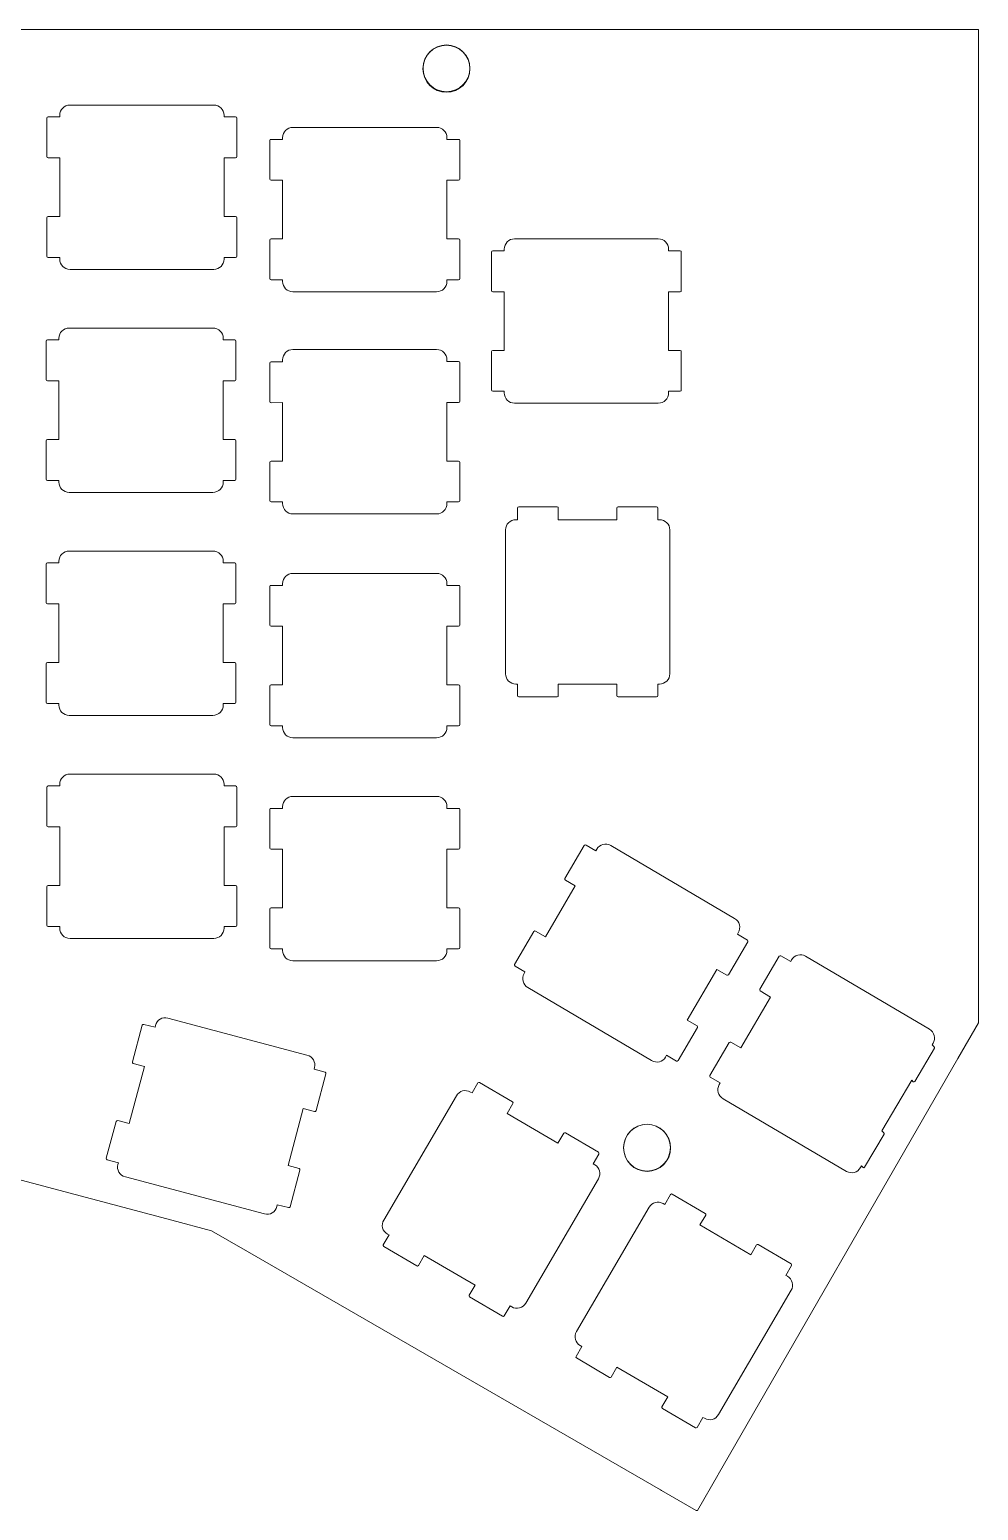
# Model space of a CAD drawing. Header units: millimetres. Extents: x -194 to 290, y 0 to 127.
# Drawn here: x -113 to -31.9, y 0.2 to 126.7 of the extents above; entities that cross this region are included whole.
import ezdxf

# ---------------------------------------------------------------- set-up
doc = ezdxf.new("R2010")
doc.units = ezdxf.units.MM
doc.header["$MEASUREMENT"] = 0
doc.layers.add('holes', color=7, linetype='Continuous')
doc.layers.add('Layer 1', color=7, linetype='Continuous')

# ---------------------------------------------------------------- blocks, each defined once
blk = doc.blocks.new('block 5')
at = {"layer": 'Layer 1', "color": 7, "lineweight": 9, "true_color": 0xffffff}
blk.add_open_spline([(-191.75, 39.81), (-191.75, 39.82), (-191.75, 39.82), (-191.75, 39.82), (-191.75, 39.82), (-194.08, 42.15), (-194.08, 42.15), (-194.08, 42.15), (-194.08, 121.65), (-194.08, 121.65), (-194.08, 121.65), (-193.86, 121.87), (-193.86, 121.87), (-193.86, 121.87), (-191.58, 124.15), (-191.58, 124.15), (-191.58, 124.15), (-189, 126.73), (-189, 126.73), (-189, 126.73), (-31.9, 126.73), (-31.9, 126.73), (-31.9, 126.73), (-31.9, 41.9), (-31.9, 41.9), (-31.9, 41.9), (-33.66, 38.84), (-33.66, 38.84), (-33.66, 38.84), (-54.14, 3.3), (-54.14, 3.3), (-54.14, 3.3), (-54.17, 3.24), (-54.17, 3.24), (-54.17, 3.24), (-55.9, 0.24), (-55.9, 0.24), (-55.9, 0.24), (-56.03, 0.24), (-56.03, 0.24), (-56.03, 0.24), (-58.98, 1.94), (-58.98, 1.94), (-58.98, 1.94), (-59.08, 2), (-59.08, 2), (-59.08, 2), (-94.37, 22.35), (-94.37, 22.35), (-94.37, 22.35), (-97.43, 24.12), (-97.43, 24.12), (-97.43, 24.12), (-100.84, 25.02), (-100.84, 25.02), (-100.84, 25.02), (-115.99, 29.05), (-115.99, 29.05), (-115.99, 29.05), (-119.4, 29.96), (-119.4, 29.96), (-119.4, 29.96), (-129.56, 29.96), (-129.56, 29.96), (-129.56, 29.96), (-129.61, 29.91), (-129.61, 29.91), (-129.61, 29.91), (-132.06, 27.46), (-132.06, 27.46), (-132.06, 27.46), (-132.1, 27.42), (-132.1, 27.42), (-132.1, 27.42), (-146.83, 27.42), (-146.83, 27.42), (-146.83, 27.42), (-148.66, 25.59), (-148.66, 25.59), (-148.66, 25.59), (-149.33, 24.92), (-149.33, 24.92), (-149.33, 24.92), (-151.15, 23.1), (-151.15, 23.1), (-151.15, 23.1), (-189.25, 23.1), (-189.25, 23.1), (-189.25, 23.1), (-189.25, 37.32), (-189.25, 37.32), (-189.25, 37.32), (-191.75, 39.82), (-191.75, 39.82)], degree=3, knots=[0, 0, 0, 0, 1, 1, 1, 2, 2, 2, 3, 3, 3, 4, 4, 4, 5, 5, 5, 6, 6, 6, 7, 7, 7, 8, 8, 8, 9, 9, 9, 10, 10, 10, 11, 11, 11, 12, 12, 12, 13, 13, 13, 14, 14, 14, 15, 15, 15, 16, 16, 16, 17, 17, 17, 18, 18, 18, 19, 19, 19, 20, 20, 20, 21, 21, 21, 22, 22, 22, 23, 23, 23, 24, 24, 24, 25, 25, 25, 26, 26, 26, 27, 27, 27, 28, 28, 28, 29, 29, 29, 30, 30, 30, 31, 31, 31, 31], dxfattribs=at)
blk = doc.blocks.new('block 2')
at = {"layer": 'Layer 1'}
blk.add_blockref('block 5', (0, 0), dxfattribs=at)
blk = doc.blocks.new('block 36')
at = {"layer": 'holes', "color": 7, "lineweight": 9, "true_color": 0xffffff}
blk.add_open_spline([(-60.22, 33.23), (-59.11, 33.23), (-58.22, 32.33), (-58.22, 31.23), (-58.22, 30.12), (-59.11, 29.23), (-60.22, 29.23), (-61.32, 29.23), (-62.22, 30.12), (-62.22, 31.23), (-62.22, 32.33), (-61.32, 33.23), (-60.22, 33.23)], degree=3, knots=[0, 0, 0, 0, 1, 1, 1, 2, 2, 2, 3, 3, 3, 4, 4, 4, 4], dxfattribs=at)
blk = doc.blocks.new('block 39')
at = {"layer": 'holes', "color": 7, "lineweight": 9, "true_color": 0xffffff}
blk.add_open_spline([(-77.36, 125.43), (-76.26, 125.43), (-75.36, 124.54), (-75.36, 123.43), (-75.36, 122.33), (-76.26, 121.43), (-77.36, 121.43), (-78.47, 121.43), (-79.36, 122.33), (-79.36, 123.43), (-79.36, 124.54), (-78.47, 125.43), (-77.36, 125.43)], degree=3, knots=[0, 0, 0, 0, 1, 1, 1, 2, 2, 2, 3, 3, 3, 4, 4, 4, 4], dxfattribs=at)
blk = doc.blocks.new('block 35')
at = {"layer": 'holes'}
for name in ['block 39', 'block 36']:
    blk.add_blockref(name, (0, 0), dxfattribs=at)
blk = doc.blocks.new('block 50')
at = {"layer": 'holes', "color": 7, "lineweight": 9, "true_color": 0xffffff}
blk.add_open_spline([(-60.21, 29.2), (-61.32, 29.2), (-62.22, 30.1), (-62.22, 31.21), (-62.22, 32.32), (-61.32, 33.22), (-60.21, 33.22), (-59.1, 33.22), (-58.2, 32.32), (-58.2, 31.21), (-58.2, 30.1), (-59.1, 29.2), (-60.21, 29.2)], degree=3, knots=[0, 0, 0, 0, 1, 1, 1, 2, 2, 2, 3, 3, 3, 4, 4, 4, 4], dxfattribs=at)
blk = doc.blocks.new('block 53')
at = {"layer": 'holes', "color": 7, "lineweight": 9, "true_color": 0xffffff}
blk.add_open_spline([(-77.36, 121.38), (-78.47, 121.38), (-79.37, 122.28), (-79.37, 123.39), (-79.37, 124.5), (-78.47, 125.4), (-77.36, 125.4), (-76.25, 125.4), (-75.35, 124.5), (-75.35, 123.39), (-75.35, 122.28), (-76.25, 121.38), (-77.36, 121.38)], degree=3, knots=[0, 0, 0, 0, 1, 1, 1, 2, 2, 2, 3, 3, 3, 4, 4, 4, 4], dxfattribs=at)
blk = doc.blocks.new('block 49')
at = {"layer": 'holes', "color": 7, "lineweight": 9, "true_color": 0xffffff}
for points, knots in [([(-110.41, 115.77), (-110.41, 115.77), (-110.41, 110.76), (-110.41, 110.76), (-110.41, 110.76), (-111.4, 110.76), (-111.4, 110.76), (-111.47, 110.76), (-111.51, 110.73), (-111.51, 110.66), (-111.51, 110.66), (-111.51, 107.38), (-111.51, 107.38), (-111.51, 107.31), (-111.47, 107.27), (-111.4, 107.27), (-111.4, 107.27), (-110.41, 107.27), (-110.41, 107.27), (-110.41, 107.27), (-110.41, 107.13), (-110.41, 107.13), (-110.41, 106.64), (-110.03, 106.25), (-109.53, 106.25), (-109.53, 106.25), (-97.25, 106.25), (-97.25, 106.25), (-96.76, 106.25), (-96.37, 106.64), (-96.37, 107.13), (-96.37, 107.13), (-96.37, 107.27), (-96.37, 107.27), (-96.37, 107.27), (-95.39, 107.27), (-95.39, 107.27), (-95.31, 107.27), (-95.28, 107.31), (-95.28, 107.38), (-95.28, 107.38), (-95.28, 110.66), (-95.28, 110.66), (-95.28, 110.73), (-95.31, 110.76), (-95.39, 110.76), (-95.39, 110.76), (-96.37, 110.76), (-96.37, 110.76), (-96.37, 110.76), (-96.37, 115.77), (-96.37, 115.77), (-96.37, 115.77), (-95.39, 115.77), (-95.39, 115.77), (-95.31, 115.77), (-95.28, 115.81), (-95.28, 115.88), (-95.28, 115.88), (-95.28, 119.16), (-95.28, 119.16), (-95.28, 119.23), (-95.31, 119.27), (-95.39, 119.27), (-95.39, 119.27), (-96.37, 119.27), (-96.37, 119.27), (-96.37, 119.27), (-96.37, 119.41), (-96.37, 119.41), (-96.37, 119.9), (-96.76, 120.29), (-97.25, 120.29), (-97.25, 120.29), (-109.53, 120.29), (-109.53, 120.29), (-110.03, 120.29), (-110.41, 119.9), (-110.41, 119.41), (-110.41, 119.41), (-110.41, 119.27), (-110.41, 119.27), (-110.41, 119.27), (-111.4, 119.27), (-111.4, 119.27), (-111.47, 119.27), (-111.51, 119.23), (-111.51, 119.16), (-111.51, 119.16), (-111.51, 115.88), (-111.51, 115.88), (-111.51, 115.81), (-111.47, 115.77), (-111.4, 115.77), (-111.4, 115.77), (-110.41, 115.77), (-110.41, 115.77)], [0, 0, 0, 0, 1, 1, 1, 2, 2, 2, 3, 3, 3, 4, 4, 4, 5, 5, 5, 6, 6, 6, 7, 7, 7, 8, 8, 8, 9, 9, 9, 10, 10, 10, 11, 11, 11, 12, 12, 12, 13, 13, 13, 14, 14, 14, 15, 15, 15, 16, 16, 16, 17, 17, 17, 18, 18, 18, 19, 19, 19, 20, 20, 20, 21, 21, 21, 22, 22, 22, 23, 23, 23, 24, 24, 24, 25, 25, 25, 26, 26, 26, 27, 27, 27, 28, 28, 28, 29, 29, 29, 30, 30, 30, 31, 31, 31, 32, 32, 32, 32]), ([(-91.36, 113.87), (-91.36, 113.87), (-91.36, 108.86), (-91.36, 108.86), (-91.36, 108.86), (-92.35, 108.86), (-92.35, 108.86), (-92.42, 108.86), (-92.46, 108.82), (-92.46, 108.75), (-92.46, 108.75), (-92.46, 105.47), (-92.46, 105.47), (-92.46, 105.4), (-92.42, 105.37), (-92.35, 105.37), (-92.35, 105.37), (-91.36, 105.37), (-91.36, 105.37), (-91.36, 105.37), (-91.36, 105.23), (-91.36, 105.23), (-91.36, 104.73), (-90.98, 104.34), (-90.48, 104.34), (-90.48, 104.34), (-78.2, 104.34), (-78.2, 104.34), (-77.71, 104.34), (-77.32, 104.73), (-77.32, 105.23), (-77.32, 105.23), (-77.32, 105.37), (-77.32, 105.37), (-77.32, 105.37), (-76.34, 105.37), (-76.34, 105.37), (-76.26, 105.37), (-76.23, 105.4), (-76.23, 105.47), (-76.23, 105.47), (-76.23, 108.75), (-76.23, 108.75), (-76.23, 108.82), (-76.26, 108.86), (-76.34, 108.86), (-76.34, 108.86), (-77.32, 108.86), (-77.32, 108.86), (-77.32, 108.86), (-77.32, 113.87), (-77.32, 113.87), (-77.32, 113.87), (-76.34, 113.87), (-76.34, 113.87), (-76.26, 113.87), (-76.23, 113.9), (-76.23, 113.97), (-76.23, 113.97), (-76.23, 117.26), (-76.23, 117.26), (-76.23, 117.33), (-76.26, 117.36), (-76.34, 117.36), (-76.34, 117.36), (-77.32, 117.36), (-77.32, 117.36), (-77.32, 117.36), (-77.32, 117.5), (-77.32, 117.5), (-77.32, 118), (-77.71, 118.38), (-78.2, 118.38), (-78.2, 118.38), (-90.48, 118.38), (-90.48, 118.38), (-90.98, 118.38), (-91.36, 118), (-91.36, 117.5), (-91.36, 117.5), (-91.36, 117.36), (-91.36, 117.36), (-91.36, 117.36), (-92.35, 117.36), (-92.35, 117.36), (-92.42, 117.36), (-92.46, 117.33), (-92.46, 117.26), (-92.46, 117.26), (-92.46, 113.97), (-92.46, 113.97), (-92.46, 113.9), (-92.42, 113.87), (-92.35, 113.87), (-92.35, 113.87), (-91.36, 113.87), (-91.36, 113.87)], [0, 0, 0, 0, 1, 1, 1, 2, 2, 2, 3, 3, 3, 4, 4, 4, 5, 5, 5, 6, 6, 6, 7, 7, 7, 8, 8, 8, 9, 9, 9, 10, 10, 10, 11, 11, 11, 12, 12, 12, 13, 13, 13, 14, 14, 14, 15, 15, 15, 16, 16, 16, 17, 17, 17, 18, 18, 18, 19, 19, 19, 20, 20, 20, 21, 21, 21, 22, 22, 22, 23, 23, 23, 24, 24, 24, 25, 25, 25, 26, 26, 26, 27, 27, 27, 28, 28, 28, 29, 29, 29, 30, 30, 30, 31, 31, 31, 32, 32, 32, 32]), ([(-72.42, 104.34), (-72.42, 104.34), (-72.42, 99.33), (-72.42, 99.33), (-72.42, 99.33), (-73.41, 99.33), (-73.41, 99.33), (-73.48, 99.33), (-73.51, 99.3), (-73.51, 99.23), (-73.51, 99.23), (-73.51, 95.95), (-73.51, 95.95), (-73.51, 95.88), (-73.48, 95.84), (-73.41, 95.84), (-73.41, 95.84), (-72.42, 95.84), (-72.42, 95.84), (-72.42, 95.84), (-72.42, 95.7), (-72.42, 95.7), (-72.42, 95.21), (-72.03, 94.82), (-71.54, 94.82), (-71.54, 94.82), (-59.26, 94.82), (-59.26, 94.82), (-58.77, 94.82), (-58.38, 95.21), (-58.38, 95.7), (-58.38, 95.7), (-58.38, 95.84), (-58.38, 95.84), (-58.38, 95.84), (-57.39, 95.84), (-57.39, 95.84), (-57.32, 95.84), (-57.29, 95.88), (-57.29, 95.95), (-57.29, 95.95), (-57.29, 99.23), (-57.29, 99.23), (-57.29, 99.3), (-57.32, 99.33), (-57.39, 99.33), (-57.39, 99.33), (-58.38, 99.33), (-58.38, 99.33), (-58.38, 99.33), (-58.38, 104.34), (-58.38, 104.34), (-58.38, 104.34), (-57.39, 104.34), (-57.39, 104.34), (-57.32, 104.34), (-57.29, 104.38), (-57.29, 104.45), (-57.29, 104.45), (-57.29, 107.73), (-57.29, 107.73), (-57.29, 107.8), (-57.32, 107.84), (-57.39, 107.84), (-57.39, 107.84), (-58.38, 107.84), (-58.38, 107.84), (-58.38, 107.84), (-58.38, 107.98), (-58.38, 107.98), (-58.38, 108.47), (-58.77, 108.86), (-59.26, 108.86), (-59.26, 108.86), (-71.54, 108.86), (-71.54, 108.86), (-72.03, 108.86), (-72.42, 108.47), (-72.42, 107.98), (-72.42, 107.98), (-72.42, 107.84), (-72.42, 107.84), (-72.42, 107.84), (-73.41, 107.84), (-73.41, 107.84), (-73.48, 107.84), (-73.51, 107.8), (-73.51, 107.73), (-73.51, 107.73), (-73.51, 104.45), (-73.51, 104.45), (-73.51, 104.38), (-73.48, 104.34), (-73.41, 104.34), (-73.41, 104.34), (-72.42, 104.34), (-72.42, 104.34)], [0, 0, 0, 0, 1, 1, 1, 2, 2, 2, 3, 3, 3, 4, 4, 4, 5, 5, 5, 6, 6, 6, 7, 7, 7, 8, 8, 8, 9, 9, 9, 10, 10, 10, 11, 11, 11, 12, 12, 12, 13, 13, 13, 14, 14, 14, 15, 15, 15, 16, 16, 16, 17, 17, 17, 18, 18, 18, 19, 19, 19, 20, 20, 20, 21, 21, 21, 22, 22, 22, 23, 23, 23, 24, 24, 24, 25, 25, 25, 26, 26, 26, 27, 27, 27, 28, 28, 28, 29, 29, 29, 30, 30, 30, 31, 31, 31, 32, 32, 32, 32]), ([(-110.48, 96.72), (-110.48, 96.72), (-110.48, 91.71), (-110.48, 91.71), (-110.48, 91.71), (-111.47, 91.71), (-111.47, 91.71), (-111.54, 91.71), (-111.58, 91.68), (-111.58, 91.61), (-111.58, 91.61), (-111.58, 88.33), (-111.58, 88.33), (-111.58, 88.26), (-111.54, 88.22), (-111.47, 88.22), (-111.47, 88.22), (-110.48, 88.22), (-110.48, 88.22), (-110.48, 88.22), (-110.48, 88.08), (-110.48, 88.08), (-110.48, 87.59), (-110.1, 87.2), (-109.6, 87.2), (-109.6, 87.2), (-97.33, 87.2), (-97.33, 87.2), (-96.83, 87.2), (-96.44, 87.59), (-96.44, 88.08), (-96.44, 88.08), (-96.44, 88.22), (-96.44, 88.22), (-96.44, 88.22), (-95.46, 88.22), (-95.46, 88.22), (-95.39, 88.22), (-95.35, 88.26), (-95.35, 88.33), (-95.35, 88.33), (-95.35, 91.61), (-95.35, 91.61), (-95.35, 91.68), (-95.39, 91.71), (-95.46, 91.71), (-95.46, 91.71), (-96.44, 91.71), (-96.44, 91.71), (-96.44, 91.71), (-96.44, 96.72), (-96.44, 96.72), (-96.44, 96.72), (-95.46, 96.72), (-95.46, 96.72), (-95.39, 96.72), (-95.35, 96.76), (-95.35, 96.83), (-95.35, 96.83), (-95.35, 100.11), (-95.35, 100.11), (-95.35, 100.18), (-95.39, 100.22), (-95.46, 100.22), (-95.46, 100.22), (-96.44, 100.22), (-96.44, 100.22), (-96.44, 100.22), (-96.44, 100.36), (-96.44, 100.36), (-96.44, 100.85), (-96.83, 101.24), (-97.33, 101.24), (-97.33, 101.24), (-109.6, 101.24), (-109.6, 101.24), (-110.1, 101.24), (-110.48, 100.85), (-110.48, 100.36), (-110.48, 100.36), (-110.48, 100.22), (-110.48, 100.22), (-110.48, 100.22), (-111.47, 100.22), (-111.47, 100.22), (-111.54, 100.22), (-111.58, 100.18), (-111.58, 100.11), (-111.58, 100.11), (-111.58, 96.83), (-111.58, 96.83), (-111.58, 96.76), (-111.54, 96.72), (-111.47, 96.72), (-111.47, 96.72), (-110.48, 96.72), (-110.48, 96.72)], [0, 0, 0, 0, 1, 1, 1, 2, 2, 2, 3, 3, 3, 4, 4, 4, 5, 5, 5, 6, 6, 6, 7, 7, 7, 8, 8, 8, 9, 9, 9, 10, 10, 10, 11, 11, 11, 12, 12, 12, 13, 13, 13, 14, 14, 14, 15, 15, 15, 16, 16, 16, 17, 17, 17, 18, 18, 18, 19, 19, 19, 20, 20, 20, 21, 21, 21, 22, 22, 22, 23, 23, 23, 24, 24, 24, 25, 25, 25, 26, 26, 26, 27, 27, 27, 28, 28, 28, 29, 29, 29, 30, 30, 30, 31, 31, 31, 32, 32, 32, 32]), ([(-91.36, 94.89), (-91.36, 94.89), (-91.36, 89.88), (-91.36, 89.88), (-91.36, 89.88), (-92.35, 89.88), (-92.35, 89.88), (-92.42, 89.88), (-92.46, 89.84), (-92.46, 89.77), (-92.46, 89.77), (-92.46, 86.49), (-92.46, 86.49), (-92.46, 86.42), (-92.42, 86.39), (-92.35, 86.39), (-92.35, 86.39), (-91.36, 86.39), (-91.36, 86.39), (-91.36, 86.39), (-91.36, 86.25), (-91.36, 86.25), (-91.36, 85.75), (-90.98, 85.36), (-90.48, 85.36), (-90.48, 85.36), (-78.2, 85.36), (-78.2, 85.36), (-77.71, 85.36), (-77.32, 85.75), (-77.32, 86.25), (-77.32, 86.25), (-77.32, 86.39), (-77.32, 86.39), (-77.32, 86.39), (-76.34, 86.39), (-76.34, 86.39), (-76.26, 86.39), (-76.23, 86.42), (-76.23, 86.49), (-76.23, 86.49), (-76.23, 89.77), (-76.23, 89.77), (-76.23, 89.84), (-76.26, 89.88), (-76.34, 89.88), (-76.34, 89.88), (-77.32, 89.88), (-77.32, 89.88), (-77.32, 89.88), (-77.32, 94.89), (-77.32, 94.89), (-77.32, 94.89), (-76.34, 94.89), (-76.34, 94.89), (-76.26, 94.89), (-76.23, 94.92), (-76.23, 95), (-76.23, 95), (-76.23, 98.28), (-76.23, 98.28), (-76.23, 98.35), (-76.26, 98.38), (-76.34, 98.38), (-76.34, 98.38), (-77.32, 98.38), (-77.32, 98.38), (-77.32, 98.38), (-77.32, 98.52), (-77.32, 98.52), (-77.32, 99.02), (-77.71, 99.41), (-78.2, 99.41), (-78.2, 99.41), (-90.48, 99.41), (-90.48, 99.41), (-90.98, 99.41), (-91.36, 99.02), (-91.36, 98.52), (-91.36, 98.52), (-91.36, 98.35), (-91.36, 98.35), (-91.36, 98.35), (-92.35, 98.35), (-92.35, 98.35), (-92.42, 98.35), (-92.46, 98.31), (-92.46, 98.24), (-92.46, 98.24), (-92.46, 94.96), (-92.46, 94.96), (-92.46, 94.89), (-92.42, 94.85), (-92.35, 94.85), (-92.35, 94.85), (-91.36, 94.89), (-91.36, 94.89), (-91.36, 94.89), (-91.36, 94.89), (-91.36, 94.89)], [0, 0, 0, 0, 1, 1, 1, 2, 2, 2, 3, 3, 3, 4, 4, 4, 5, 5, 5, 6, 6, 6, 7, 7, 7, 8, 8, 8, 9, 9, 9, 10, 10, 10, 11, 11, 11, 12, 12, 12, 13, 13, 13, 14, 14, 14, 15, 15, 15, 16, 16, 16, 17, 17, 17, 18, 18, 18, 19, 19, 19, 20, 20, 20, 21, 21, 21, 22, 22, 22, 23, 23, 23, 24, 24, 24, 25, 25, 25, 26, 26, 26, 27, 27, 27, 28, 28, 28, 29, 29, 29, 30, 30, 30, 31, 31, 31, 32, 32, 32, 33, 33, 33, 33]), ([(-67.8, 70.83), (-67.8, 70.83), (-62.79, 70.83), (-62.79, 70.83), (-62.79, 70.83), (-62.79, 69.84), (-62.79, 69.84), (-62.79, 69.77), (-62.75, 69.74), (-62.68, 69.74), (-62.68, 69.74), (-59.4, 69.74), (-59.4, 69.74), (-59.33, 69.74), (-59.3, 69.77), (-59.3, 69.84), (-59.3, 69.84), (-59.3, 70.83), (-59.3, 70.83), (-59.3, 70.83), (-59.15, 70.83), (-59.15, 70.83), (-58.66, 70.83), (-58.27, 71.22), (-58.27, 71.71), (-58.27, 71.71), (-58.27, 83.99), (-58.27, 83.99), (-58.27, 84.48), (-58.66, 84.87), (-59.15, 84.87), (-59.15, 84.87), (-59.3, 84.87), (-59.3, 84.87), (-59.3, 84.87), (-59.3, 85.86), (-59.3, 85.86), (-59.3, 85.93), (-59.33, 85.96), (-59.4, 85.96), (-59.4, 85.96), (-62.68, 85.96), (-62.68, 85.96), (-62.75, 85.96), (-62.79, 85.93), (-62.79, 85.86), (-62.79, 85.86), (-62.79, 84.87), (-62.79, 84.87), (-62.79, 84.87), (-67.8, 84.87), (-67.8, 84.87), (-67.8, 84.87), (-67.8, 85.86), (-67.8, 85.86), (-67.8, 85.93), (-67.83, 85.96), (-67.9, 85.96), (-67.9, 85.96), (-71.18, 85.96), (-71.18, 85.96), (-71.26, 85.96), (-71.29, 85.93), (-71.29, 85.86), (-71.29, 85.86), (-71.29, 84.87), (-71.29, 84.87), (-71.29, 84.87), (-71.43, 84.87), (-71.43, 84.87), (-71.93, 84.87), (-72.31, 84.48), (-72.31, 83.99), (-72.31, 83.99), (-72.31, 71.71), (-72.31, 71.71), (-72.31, 71.22), (-71.93, 70.83), (-71.43, 70.83), (-71.43, 70.83), (-71.29, 70.83), (-71.29, 70.83), (-71.29, 70.83), (-71.29, 69.84), (-71.29, 69.84), (-71.29, 69.77), (-71.26, 69.74), (-71.18, 69.74), (-71.18, 69.74), (-67.9, 69.74), (-67.9, 69.74), (-67.83, 69.74), (-67.8, 69.77), (-67.8, 69.84), (-67.8, 69.84), (-67.8, 70.83), (-67.8, 70.83)], [0, 0, 0, 0, 1, 1, 1, 2, 2, 2, 3, 3, 3, 4, 4, 4, 5, 5, 5, 6, 6, 6, 7, 7, 7, 8, 8, 8, 9, 9, 9, 10, 10, 10, 11, 11, 11, 12, 12, 12, 13, 13, 13, 14, 14, 14, 15, 15, 15, 16, 16, 16, 17, 17, 17, 18, 18, 18, 19, 19, 19, 20, 20, 20, 21, 21, 21, 22, 22, 22, 23, 23, 23, 24, 24, 24, 25, 25, 25, 26, 26, 26, 27, 27, 27, 28, 28, 28, 29, 29, 29, 30, 30, 30, 31, 31, 31, 32, 32, 32, 32]), ([(-110.48, 77.67), (-110.48, 77.67), (-110.48, 72.66), (-110.48, 72.66), (-110.48, 72.66), (-111.47, 72.66), (-111.47, 72.66), (-111.54, 72.66), (-111.58, 72.63), (-111.58, 72.56), (-111.58, 72.56), (-111.58, 69.28), (-111.58, 69.28), (-111.58, 69.21), (-111.54, 69.17), (-111.47, 69.17), (-111.47, 69.17), (-110.48, 69.17), (-110.48, 69.17), (-110.48, 69.17), (-110.48, 69.03), (-110.48, 69.03), (-110.48, 68.54), (-110.1, 68.15), (-109.6, 68.15), (-109.6, 68.15), (-97.33, 68.15), (-97.33, 68.15), (-96.83, 68.15), (-96.44, 68.54), (-96.44, 69.03), (-96.44, 69.03), (-96.44, 69.17), (-96.44, 69.17), (-96.44, 69.17), (-95.46, 69.17), (-95.46, 69.17), (-95.39, 69.17), (-95.35, 69.21), (-95.35, 69.28), (-95.35, 69.28), (-95.35, 72.56), (-95.35, 72.56), (-95.35, 72.63), (-95.39, 72.66), (-95.46, 72.66), (-95.46, 72.66), (-96.44, 72.66), (-96.44, 72.66), (-96.44, 72.66), (-96.44, 77.67), (-96.44, 77.67), (-96.44, 77.67), (-95.46, 77.67), (-95.46, 77.67), (-95.39, 77.67), (-95.35, 77.71), (-95.35, 77.78), (-95.35, 77.78), (-95.35, 81.06), (-95.35, 81.06), (-95.35, 81.13), (-95.39, 81.17), (-95.46, 81.17), (-95.46, 81.17), (-96.44, 81.17), (-96.44, 81.17), (-96.44, 81.17), (-96.44, 81.31), (-96.44, 81.31), (-96.44, 81.8), (-96.83, 82.19), (-97.33, 82.19), (-97.33, 82.19), (-109.6, 82.19), (-109.6, 82.19), (-110.1, 82.19), (-110.48, 81.8), (-110.48, 81.31), (-110.48, 81.31), (-110.48, 81.17), (-110.48, 81.17), (-110.48, 81.17), (-111.47, 81.17), (-111.47, 81.17), (-111.54, 81.17), (-111.58, 81.13), (-111.58, 81.06), (-111.58, 81.06), (-111.58, 77.78), (-111.58, 77.78), (-111.58, 77.71), (-111.54, 77.67), (-111.47, 77.67), (-111.47, 77.67), (-110.48, 77.67), (-110.48, 77.67)], [0, 0, 0, 0, 1, 1, 1, 2, 2, 2, 3, 3, 3, 4, 4, 4, 5, 5, 5, 6, 6, 6, 7, 7, 7, 8, 8, 8, 9, 9, 9, 10, 10, 10, 11, 11, 11, 12, 12, 12, 13, 13, 13, 14, 14, 14, 15, 15, 15, 16, 16, 16, 17, 17, 17, 18, 18, 18, 19, 19, 19, 20, 20, 20, 21, 21, 21, 22, 22, 22, 23, 23, 23, 24, 24, 24, 25, 25, 25, 26, 26, 26, 27, 27, 27, 28, 28, 28, 29, 29, 29, 30, 30, 30, 31, 31, 31, 32, 32, 32, 32]), ([(-91.36, 75.77), (-91.36, 75.77), (-91.36, 70.76), (-91.36, 70.76), (-91.36, 70.76), (-92.35, 70.76), (-92.35, 70.76), (-92.42, 70.76), (-92.46, 70.72), (-92.46, 70.65), (-92.46, 70.65), (-92.46, 67.37), (-92.46, 67.37), (-92.46, 67.3), (-92.42, 67.27), (-92.35, 67.27), (-92.35, 67.27), (-91.36, 67.27), (-91.36, 67.27), (-91.36, 67.27), (-91.36, 67.13), (-91.36, 67.13), (-91.36, 66.63), (-90.98, 66.24), (-90.48, 66.24), (-90.48, 66.24), (-78.2, 66.24), (-78.2, 66.24), (-77.71, 66.24), (-77.32, 66.63), (-77.32, 67.13), (-77.32, 67.13), (-77.32, 67.27), (-77.32, 67.27), (-77.32, 67.27), (-76.34, 67.27), (-76.34, 67.27), (-76.26, 67.27), (-76.23, 67.3), (-76.23, 67.37), (-76.23, 67.37), (-76.23, 70.65), (-76.23, 70.65), (-76.23, 70.72), (-76.26, 70.76), (-76.34, 70.76), (-76.34, 70.76), (-77.32, 70.76), (-77.32, 70.76), (-77.32, 70.76), (-77.32, 75.77), (-77.32, 75.77), (-77.32, 75.77), (-76.34, 75.77), (-76.34, 75.77), (-76.26, 75.77), (-76.23, 75.8), (-76.23, 75.87), (-76.23, 75.87), (-76.23, 79.16), (-76.23, 79.16), (-76.23, 79.23), (-76.26, 79.26), (-76.34, 79.26), (-76.34, 79.26), (-77.32, 79.26), (-77.32, 79.26), (-77.32, 79.26), (-77.32, 79.4), (-77.32, 79.4), (-77.32, 79.9), (-77.71, 80.28), (-78.2, 80.28), (-78.2, 80.28), (-90.48, 80.28), (-90.48, 80.28), (-90.98, 80.28), (-91.36, 79.9), (-91.36, 79.4), (-91.36, 79.4), (-91.36, 79.26), (-91.36, 79.26), (-91.36, 79.26), (-92.35, 79.26), (-92.35, 79.26), (-92.42, 79.26), (-92.46, 79.23), (-92.46, 79.16), (-92.46, 79.16), (-92.46, 75.87), (-92.46, 75.87), (-92.46, 75.8), (-92.42, 75.77), (-92.35, 75.77), (-92.35, 75.77), (-91.36, 75.77), (-91.36, 75.77)], [0, 0, 0, 0, 1, 1, 1, 2, 2, 2, 3, 3, 3, 4, 4, 4, 5, 5, 5, 6, 6, 6, 7, 7, 7, 8, 8, 8, 9, 9, 9, 10, 10, 10, 11, 11, 11, 12, 12, 12, 13, 13, 13, 14, 14, 14, 15, 15, 15, 16, 16, 16, 17, 17, 17, 18, 18, 18, 19, 19, 19, 20, 20, 20, 21, 21, 21, 22, 22, 22, 23, 23, 23, 24, 24, 24, 25, 25, 25, 26, 26, 26, 27, 27, 27, 28, 28, 28, 29, 29, 29, 30, 30, 30, 31, 31, 31, 32, 32, 32, 32]), ([(-110.41, 58.62), (-110.41, 58.62), (-110.41, 53.61), (-110.41, 53.61), (-110.41, 53.61), (-111.4, 53.61), (-111.4, 53.61), (-111.47, 53.61), (-111.51, 53.58), (-111.51, 53.51), (-111.51, 53.51), (-111.51, 50.23), (-111.51, 50.23), (-111.51, 50.16), (-111.47, 50.12), (-111.4, 50.12), (-111.4, 50.12), (-110.41, 50.12), (-110.41, 50.12), (-110.41, 50.12), (-110.41, 49.98), (-110.41, 49.98), (-110.41, 49.49), (-110.03, 49.1), (-109.53, 49.1), (-109.53, 49.1), (-97.25, 49.1), (-97.25, 49.1), (-96.76, 49.1), (-96.37, 49.49), (-96.37, 49.98), (-96.37, 49.98), (-96.37, 50.12), (-96.37, 50.12), (-96.37, 50.12), (-95.39, 50.12), (-95.39, 50.12), (-95.31, 50.12), (-95.28, 50.16), (-95.28, 50.23), (-95.28, 50.23), (-95.28, 53.51), (-95.28, 53.51), (-95.28, 53.58), (-95.31, 53.61), (-95.39, 53.61), (-95.39, 53.61), (-96.37, 53.61), (-96.37, 53.61), (-96.37, 53.61), (-96.37, 58.62), (-96.37, 58.62), (-96.37, 58.62), (-95.39, 58.62), (-95.39, 58.62), (-95.31, 58.62), (-95.28, 58.66), (-95.28, 58.73), (-95.28, 58.73), (-95.28, 62.01), (-95.28, 62.01), (-95.28, 62.08), (-95.31, 62.12), (-95.39, 62.12), (-95.39, 62.12), (-96.37, 62.12), (-96.37, 62.12), (-96.37, 62.12), (-96.37, 62.26), (-96.37, 62.26), (-96.37, 62.75), (-96.76, 63.14), (-97.25, 63.14), (-97.25, 63.14), (-109.53, 63.14), (-109.53, 63.14), (-110.03, 63.14), (-110.41, 62.75), (-110.41, 62.26), (-110.41, 62.26), (-110.41, 62.12), (-110.41, 62.12), (-110.41, 62.12), (-111.4, 62.12), (-111.4, 62.12), (-111.47, 62.12), (-111.51, 62.08), (-111.51, 62.01), (-111.51, 62.01), (-111.51, 58.73), (-111.51, 58.73), (-111.51, 58.66), (-111.47, 58.62), (-111.4, 58.62), (-111.4, 58.62), (-110.41, 58.62), (-110.41, 58.62)], [0, 0, 0, 0, 1, 1, 1, 2, 2, 2, 3, 3, 3, 4, 4, 4, 5, 5, 5, 6, 6, 6, 7, 7, 7, 8, 8, 8, 9, 9, 9, 10, 10, 10, 11, 11, 11, 12, 12, 12, 13, 13, 13, 14, 14, 14, 15, 15, 15, 16, 16, 16, 17, 17, 17, 18, 18, 18, 19, 19, 19, 20, 20, 20, 21, 21, 21, 22, 22, 22, 23, 23, 23, 24, 24, 24, 25, 25, 25, 26, 26, 26, 27, 27, 27, 28, 28, 28, 29, 29, 29, 30, 30, 30, 31, 31, 31, 32, 32, 32, 32]), ([(-91.36, 56.72), (-91.36, 56.72), (-91.36, 51.71), (-91.36, 51.71), (-91.36, 51.71), (-92.35, 51.71), (-92.35, 51.71), (-92.42, 51.71), (-92.46, 51.67), (-92.46, 51.6), (-92.46, 51.6), (-92.46, 48.32), (-92.46, 48.32), (-92.46, 48.25), (-92.42, 48.22), (-92.35, 48.22), (-92.35, 48.22), (-91.36, 48.22), (-91.36, 48.22), (-91.36, 48.22), (-91.36, 48.08), (-91.36, 48.08), (-91.36, 47.58), (-90.98, 47.19), (-90.48, 47.19), (-90.48, 47.19), (-78.2, 47.19), (-78.2, 47.19), (-77.71, 47.19), (-77.32, 47.58), (-77.32, 48.08), (-77.32, 48.08), (-77.32, 48.22), (-77.32, 48.22), (-77.32, 48.22), (-76.34, 48.22), (-76.34, 48.22), (-76.26, 48.22), (-76.23, 48.25), (-76.23, 48.32), (-76.23, 48.32), (-76.23, 51.6), (-76.23, 51.6), (-76.23, 51.67), (-76.26, 51.71), (-76.34, 51.71), (-76.34, 51.71), (-77.32, 51.71), (-77.32, 51.71), (-77.32, 51.71), (-77.32, 56.72), (-77.32, 56.72), (-77.32, 56.72), (-76.34, 56.72), (-76.34, 56.72), (-76.26, 56.72), (-76.23, 56.75), (-76.23, 56.82), (-76.23, 56.82), (-76.23, 60.11), (-76.23, 60.11), (-76.23, 60.18), (-76.26, 60.21), (-76.34, 60.21), (-76.34, 60.21), (-77.32, 60.21), (-77.32, 60.21), (-77.32, 60.21), (-77.32, 60.35), (-77.32, 60.35), (-77.32, 60.85), (-77.71, 61.23), (-78.2, 61.23), (-78.2, 61.23), (-90.48, 61.23), (-90.48, 61.23), (-90.98, 61.23), (-91.36, 60.85), (-91.36, 60.35), (-91.36, 60.35), (-91.36, 60.21), (-91.36, 60.21), (-91.36, 60.21), (-92.35, 60.21), (-92.35, 60.21), (-92.42, 60.21), (-92.46, 60.18), (-92.46, 60.11), (-92.46, 60.11), (-92.46, 56.82), (-92.46, 56.82), (-92.46, 56.75), (-92.42, 56.72), (-92.35, 56.72), (-92.35, 56.72), (-91.36, 56.72), (-91.36, 56.72)], [0, 0, 0, 0, 1, 1, 1, 2, 2, 2, 3, 3, 3, 4, 4, 4, 5, 5, 5, 6, 6, 6, 7, 7, 7, 8, 8, 8, 9, 9, 9, 10, 10, 10, 11, 11, 11, 12, 12, 12, 13, 13, 13, 14, 14, 14, 15, 15, 15, 16, 16, 16, 17, 17, 17, 18, 18, 18, 19, 19, 19, 20, 20, 20, 21, 21, 21, 22, 22, 22, 23, 23, 23, 24, 24, 24, 25, 25, 25, 26, 26, 26, 27, 27, 27, 28, 28, 28, 29, 29, 29, 30, 30, 30, 31, 31, 31, 32, 32, 32, 32]), ([(-66.35, 53.58), (-66.35, 53.58), (-68.89, 49.24), (-68.89, 49.24), (-68.89, 49.24), (-69.74, 49.73), (-69.74, 49.73), (-69.77, 49.77), (-69.84, 49.73), (-69.88, 49.7), (-69.88, 49.7), (-71.54, 46.88), (-71.54, 46.88), (-71.57, 46.84), (-71.54, 46.77), (-71.5, 46.74), (-71.5, 46.74), (-70.66, 46.24), (-70.66, 46.24), (-70.66, 46.24), (-70.73, 46.1), (-70.73, 46.1), (-70.97, 45.68), (-70.83, 45.15), (-70.41, 44.9), (-70.41, 44.9), (-59.83, 38.66), (-59.83, 38.66), (-59.4, 38.41), (-58.87, 38.55), (-58.63, 38.97), (-58.63, 38.97), (-58.56, 39.12), (-58.56, 39.12), (-58.56, 39.12), (-57.71, 38.62), (-57.71, 38.62), (-57.67, 38.59), (-57.6, 38.62), (-57.57, 38.66), (-57.57, 38.66), (-55.91, 41.48), (-55.91, 41.48), (-55.87, 41.51), (-55.91, 41.58), (-55.94, 41.62), (-55.94, 41.62), (-56.79, 42.11), (-56.79, 42.11), (-56.79, 42.11), (-54.25, 46.45), (-54.25, 46.45), (-54.25, 46.45), (-53.4, 45.96), (-53.4, 45.96), (-53.37, 45.92), (-53.3, 45.96), (-53.26, 45.99), (-53.26, 45.99), (-51.61, 48.82), (-51.61, 48.82), (-51.57, 48.85), (-51.61, 48.92), (-51.64, 48.96), (-51.64, 48.96), (-52.49, 49.45), (-52.49, 49.45), (-52.49, 49.45), (-52.42, 49.59), (-52.42, 49.59), (-52.17, 50.02), (-52.31, 50.55), (-52.73, 50.79), (-52.73, 50.79), (-63.32, 57.04), (-63.32, 57.04), (-63.74, 57.28), (-64.27, 57.14), (-64.52, 56.72), (-64.52, 56.72), (-64.59, 56.58), (-64.59, 56.58), (-64.59, 56.58), (-65.43, 57.07), (-65.43, 57.07), (-65.47, 57.11), (-65.54, 57.07), (-65.58, 57.04), (-65.58, 57.04), (-67.23, 54.21), (-67.23, 54.21), (-67.27, 54.18), (-67.23, 54.11), (-67.2, 54.07), (-67.2, 54.07), (-66.35, 53.58), (-66.35, 53.58)], [0, 0, 0, 0, 1, 1, 1, 2, 2, 2, 3, 3, 3, 4, 4, 4, 5, 5, 5, 6, 6, 6, 7, 7, 7, 8, 8, 8, 9, 9, 9, 10, 10, 10, 11, 11, 11, 12, 12, 12, 13, 13, 13, 14, 14, 14, 15, 15, 15, 16, 16, 16, 17, 17, 17, 18, 18, 18, 19, 19, 19, 20, 20, 20, 21, 21, 21, 22, 22, 22, 23, 23, 23, 24, 24, 24, 25, 25, 25, 26, 26, 26, 27, 27, 27, 28, 28, 28, 29, 29, 29, 30, 30, 30, 31, 31, 31, 32, 32, 32, 32]), ([(-49.67, 44.09), (-49.67, 44.09), (-52.21, 39.75), (-52.21, 39.75), (-52.21, 39.75), (-53.05, 40.24), (-53.05, 40.24), (-53.09, 40.28), (-53.16, 40.24), (-53.19, 40.21), (-53.19, 40.21), (-54.85, 37.39), (-54.85, 37.39), (-54.89, 37.35), (-54.85, 37.28), (-54.82, 37.25), (-54.82, 37.25), (-53.97, 36.75), (-53.97, 36.75), (-53.97, 36.75), (-54.04, 36.61), (-54.04, 36.61), (-54.29, 36.19), (-54.15, 35.66), (-53.72, 35.41), (-53.72, 35.41), (-43.17, 29.2), (-43.17, 29.2), (-42.75, 28.96), (-42.22, 29.1), (-41.97, 29.52), (-41.97, 29.52), (-41.9, 29.66), (-41.9, 29.66), (-41.9, 29.66), (-41.76, 29.52), (-41.76, 29.52), (-41.73, 29.48), (-41.66, 29.52), (-41.62, 29.56), (-41.62, 29.56), (-39.96, 32.38), (-39.96, 32.38), (-39.93, 32.41), (-39.96, 32.48), (-40, 32.52), (-40, 32.52), (-40.14, 32.66), (-40.14, 32.66), (-40.14, 32.66), (-37.6, 37), (-37.6, 37), (-37.6, 37), (-37.46, 36.86), (-37.46, 36.86), (-37.42, 36.82), (-37.35, 36.86), (-37.32, 36.89), (-37.32, 36.89), (-35.66, 39.72), (-35.66, 39.72), (-35.62, 39.75), (-35.66, 39.82), (-35.7, 39.86), (-35.7, 39.86), (-35.84, 40), (-35.84, 40), (-35.84, 40), (-35.77, 40.14), (-35.77, 40.14), (-35.52, 40.56), (-35.66, 41.09), (-36.08, 41.34), (-36.08, 41.34), (-46.67, 47.58), (-46.67, 47.58), (-47.09, 47.83), (-47.62, 47.69), (-47.87, 47.26), (-47.87, 47.26), (-47.94, 47.12), (-47.94, 47.12), (-47.94, 47.12), (-48.78, 47.62), (-48.78, 47.62), (-48.82, 47.65), (-48.89, 47.62), (-48.92, 47.58), (-48.92, 47.58), (-50.58, 44.76), (-50.58, 44.76), (-50.62, 44.72), (-50.58, 44.65), (-50.55, 44.62), (-50.55, 44.62), (-49.67, 44.09), (-49.67, 44.09)], [0, 0, 0, 0, 1, 1, 1, 2, 2, 2, 3, 3, 3, 4, 4, 4, 5, 5, 5, 6, 6, 6, 7, 7, 7, 8, 8, 8, 9, 9, 9, 10, 10, 10, 11, 11, 11, 12, 12, 12, 13, 13, 13, 14, 14, 14, 15, 15, 15, 16, 16, 16, 17, 17, 17, 18, 18, 18, 19, 19, 19, 20, 20, 20, 21, 21, 21, 22, 22, 22, 23, 23, 23, 24, 24, 24, 25, 25, 25, 26, 26, 26, 27, 27, 27, 28, 28, 28, 29, 29, 29, 30, 30, 30, 31, 31, 31, 32, 32, 32, 32]), ([(-103.18, 38.16), (-103.18, 38.16), (-104.49, 33.29), (-104.49, 33.29), (-104.49, 33.29), (-105.44, 33.54), (-105.44, 33.54), (-105.51, 33.54), (-105.55, 33.54), (-105.58, 33.47), (-105.58, 33.47), (-106.43, 30.33), (-106.43, 30.33), (-106.43, 30.26), (-106.43, 30.23), (-106.36, 30.19), (-106.36, 30.19), (-105.4, 29.94), (-105.4, 29.94), (-105.4, 29.94), (-105.44, 29.8), (-105.44, 29.8), (-105.58, 29.34), (-105.3, 28.85), (-104.8, 28.74), (-104.8, 28.74), (-92.92, 25.57), (-92.92, 25.57), (-92.46, 25.43), (-91.96, 25.71), (-91.86, 26.2), (-91.86, 26.2), (-91.82, 26.34), (-91.82, 26.34), (-91.82, 26.34), (-90.87, 26.1), (-90.87, 26.1), (-90.8, 26.1), (-90.76, 26.13), (-90.73, 26.17), (-90.73, 26.17), (-89.88, 29.31), (-89.88, 29.31), (-89.88, 29.38), (-89.92, 29.41), (-89.95, 29.45), (-89.95, 29.45), (-90.9, 29.7), (-90.9, 29.7), (-90.9, 29.7), (-89.6, 34.56), (-89.6, 34.56), (-89.6, 34.56), (-88.65, 34.32), (-88.65, 34.32), (-88.58, 34.32), (-88.54, 34.32), (-88.51, 34.39), (-88.51, 34.39), (-87.66, 37.53), (-87.66, 37.53), (-87.66, 37.6), (-87.69, 37.63), (-87.73, 37.67), (-87.73, 37.67), (-88.68, 37.92), (-88.68, 37.92), (-88.68, 37.92), (-88.65, 38.06), (-88.65, 38.06), (-88.51, 38.52), (-88.79, 39.01), (-89.28, 39.12), (-89.28, 39.12), (-101.17, 42.29), (-101.17, 42.29), (-101.63, 42.43), (-102.12, 42.15), (-102.23, 41.66), (-102.23, 41.66), (-102.26, 41.51), (-102.26, 41.51), (-102.26, 41.51), (-103.22, 41.76), (-103.22, 41.76), (-103.29, 41.76), (-103.32, 41.73), (-103.36, 41.69), (-103.36, 41.69), (-104.2, 38.55), (-104.2, 38.55), (-104.2, 38.48), (-104.2, 38.45), (-104.13, 38.41), (-104.13, 38.41), (-103.18, 38.16), (-103.18, 38.16)], [0, 0, 0, 0, 1, 1, 1, 2, 2, 2, 3, 3, 3, 4, 4, 4, 5, 5, 5, 6, 6, 6, 7, 7, 7, 8, 8, 8, 9, 9, 9, 10, 10, 10, 11, 11, 11, 12, 12, 12, 13, 13, 13, 14, 14, 14, 15, 15, 15, 16, 16, 16, 17, 17, 17, 18, 18, 18, 19, 19, 19, 20, 20, 20, 21, 21, 21, 22, 22, 22, 23, 23, 23, 24, 24, 24, 25, 25, 25, 26, 26, 26, 27, 27, 27, 28, 28, 28, 29, 29, 29, 30, 30, 30, 31, 31, 31, 32, 32, 32, 32]), ([(-79.26, 22.01), (-79.26, 22.01), (-74.92, 19.47), (-74.92, 19.47), (-74.92, 19.47), (-75.42, 18.62), (-75.42, 18.62), (-75.45, 18.58), (-75.42, 18.51), (-75.38, 18.48), (-75.38, 18.48), (-72.56, 16.82), (-72.56, 16.82), (-72.53, 16.78), (-72.45, 16.82), (-72.42, 16.86), (-72.42, 16.86), (-71.93, 17.7), (-71.93, 17.7), (-71.93, 17.7), (-71.78, 17.63), (-71.78, 17.63), (-71.36, 17.38), (-70.83, 17.53), (-70.58, 17.95), (-70.58, 17.95), (-64.38, 28.57), (-64.38, 28.57), (-64.13, 28.99), (-64.27, 29.52), (-64.69, 29.77), (-64.69, 29.77), (-64.83, 29.84), (-64.83, 29.84), (-64.83, 29.84), (-64.34, 30.68), (-64.34, 30.68), (-64.31, 30.72), (-64.34, 30.79), (-64.38, 30.83), (-64.38, 30.83), (-67.2, 32.48), (-67.2, 32.48), (-67.23, 32.52), (-67.3, 32.48), (-67.34, 32.45), (-67.34, 32.45), (-67.83, 31.6), (-67.83, 31.6), (-67.83, 31.6), (-72.17, 34.14), (-72.17, 34.14), (-72.17, 34.14), (-71.68, 34.99), (-71.68, 34.99), (-71.64, 35.02), (-71.68, 35.09), (-71.71, 35.13), (-71.71, 35.13), (-74.54, 36.79), (-74.54, 36.79), (-74.57, 36.82), (-74.64, 36.79), (-74.68, 36.75), (-74.68, 36.75), (-75.17, 35.91), (-75.17, 35.91), (-75.17, 35.91), (-75.31, 35.98), (-75.31, 35.98), (-75.74, 36.22), (-76.26, 36.08), (-76.51, 35.66), (-76.51, 35.66), (-82.72, 25.04), (-82.72, 25.04), (-82.97, 24.62), (-82.83, 24.09), (-82.4, 23.84), (-82.4, 23.84), (-82.26, 23.77), (-82.26, 23.77), (-82.26, 23.77), (-82.76, 22.92), (-82.76, 22.92), (-82.79, 22.89), (-82.76, 22.82), (-82.72, 22.78), (-82.72, 22.78), (-79.9, 21.12), (-79.9, 21.12), (-79.86, 21.09), (-79.79, 21.12), (-79.76, 21.16), (-79.76, 21.16), (-79.26, 22.01), (-79.26, 22.01)], [0, 0, 0, 0, 1, 1, 1, 2, 2, 2, 3, 3, 3, 4, 4, 4, 5, 5, 5, 6, 6, 6, 7, 7, 7, 8, 8, 8, 9, 9, 9, 10, 10, 10, 11, 11, 11, 12, 12, 12, 13, 13, 13, 14, 14, 14, 15, 15, 15, 16, 16, 16, 17, 17, 17, 18, 18, 18, 19, 19, 19, 20, 20, 20, 21, 21, 21, 22, 22, 22, 23, 23, 23, 24, 24, 24, 25, 25, 25, 26, 26, 26, 27, 27, 27, 28, 28, 28, 29, 29, 29, 30, 30, 30, 31, 31, 31, 32, 32, 32, 32]), ([(-62.79, 12.48), (-62.79, 12.48), (-58.45, 9.94), (-58.45, 9.94), (-58.45, 9.94), (-58.94, 9.09), (-58.94, 9.09), (-58.98, 9.06), (-58.94, 8.99), (-58.91, 8.95), (-58.91, 8.95), (-56.09, 7.29), (-56.09, 7.29), (-56.05, 7.26), (-55.98, 7.29), (-55.94, 7.33), (-55.94, 7.33), (-55.45, 8.18), (-55.45, 8.18), (-55.45, 8.18), (-55.31, 8.11), (-55.31, 8.11), (-54.89, 7.86), (-54.36, 8), (-54.11, 8.42), (-54.11, 8.42), (-47.9, 19.04), (-47.9, 19.04), (-47.65, 19.47), (-47.8, 19.99), (-48.22, 20.24), (-48.22, 20.24), (-48.36, 20.31), (-48.36, 20.31), (-48.36, 20.31), (-47.87, 21.16), (-47.87, 21.16), (-47.83, 21.19), (-47.87, 21.26), (-47.9, 21.3), (-47.9, 21.3), (-50.72, 22.96), (-50.72, 22.96), (-50.76, 22.99), (-50.83, 22.96), (-50.86, 22.92), (-50.86, 22.92), (-51.36, 22.08), (-51.36, 22.08), (-51.36, 22.08), (-55.7, 24.62), (-55.7, 24.62), (-55.7, 24.62), (-55.2, 25.46), (-55.2, 25.46), (-55.17, 25.5), (-55.2, 25.57), (-55.24, 25.6), (-55.24, 25.6), (-58.06, 27.26), (-58.06, 27.26), (-58.1, 27.3), (-58.17, 27.26), (-58.2, 27.23), (-58.2, 27.23), (-58.7, 26.38), (-58.7, 26.38), (-58.7, 26.38), (-58.84, 26.45), (-58.84, 26.45), (-59.26, 26.7), (-59.79, 26.56), (-60.04, 26.13), (-60.04, 26.13), (-66.25, 15.51), (-66.25, 15.51), (-66.49, 15.09), (-66.35, 14.56), (-65.93, 14.32), (-65.93, 14.32), (-65.79, 14.24), (-65.79, 14.24), (-65.79, 14.24), (-66.28, 13.4), (-66.28, 13.4), (-66.32, 13.36), (-66.28, 13.29), (-66.25, 13.26), (-66.25, 13.26), (-63.42, 11.6), (-63.42, 11.6), (-63.39, 11.56), (-63.32, 11.6), (-63.28, 11.63), (-63.28, 11.63), (-62.79, 12.48), (-62.79, 12.48)], [0, 0, 0, 0, 1, 1, 1, 2, 2, 2, 3, 3, 3, 4, 4, 4, 5, 5, 5, 6, 6, 6, 7, 7, 7, 8, 8, 8, 9, 9, 9, 10, 10, 10, 11, 11, 11, 12, 12, 12, 13, 13, 13, 14, 14, 14, 15, 15, 15, 16, 16, 16, 17, 17, 17, 18, 18, 18, 19, 19, 19, 20, 20, 20, 21, 21, 21, 22, 22, 22, 23, 23, 23, 24, 24, 24, 25, 25, 25, 26, 26, 26, 27, 27, 27, 28, 28, 28, 29, 29, 29, 30, 30, 30, 31, 31, 31, 32, 32, 32, 32])]:
    blk.add_open_spline(points, degree=3, knots=knots, dxfattribs=at)
at = {"layer": 'holes'}
for name in ['block 53', 'block 50']:
    blk.add_blockref(name, (0, 0), dxfattribs=at)

msp = doc.modelspace()

# ---------------------------------------------------------------- block references
at = {"layer": 'holes'}
for name in ['block 49', 'block 35']:
    msp.add_blockref(name, (0, 0), dxfattribs=at)
at = {"layer": 'Layer 1'}
msp.add_blockref('block 2', (0, 0), dxfattribs=at)

doc.saveas('drawing.dxf')
